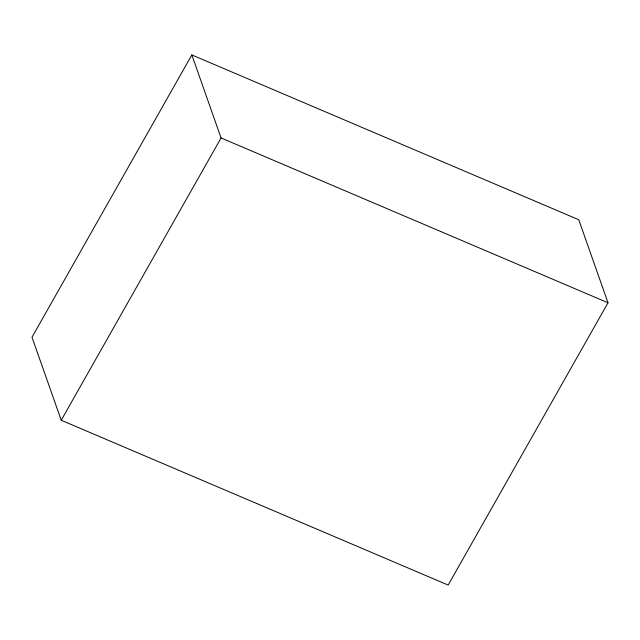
<?xml version="1.0" encoding="UTF-8"?>
<svg xmlns="http://www.w3.org/2000/svg" width="640" height="640" viewBox="0 0 640 640"><rect width="100%" height="100%" fill="white"/><g stroke="black" fill="none" stroke-linecap="round" stroke-linejoin="round"><path stroke-width="0.96" d="M191.832 54.928L32 337.224L61.232 420.248L448.168 585.072L608 302.776L578.768 219.752L191.832 54.928L221.072 137.944L608 302.776M61.232 420.248L221.072 137.944"/></g></svg>
